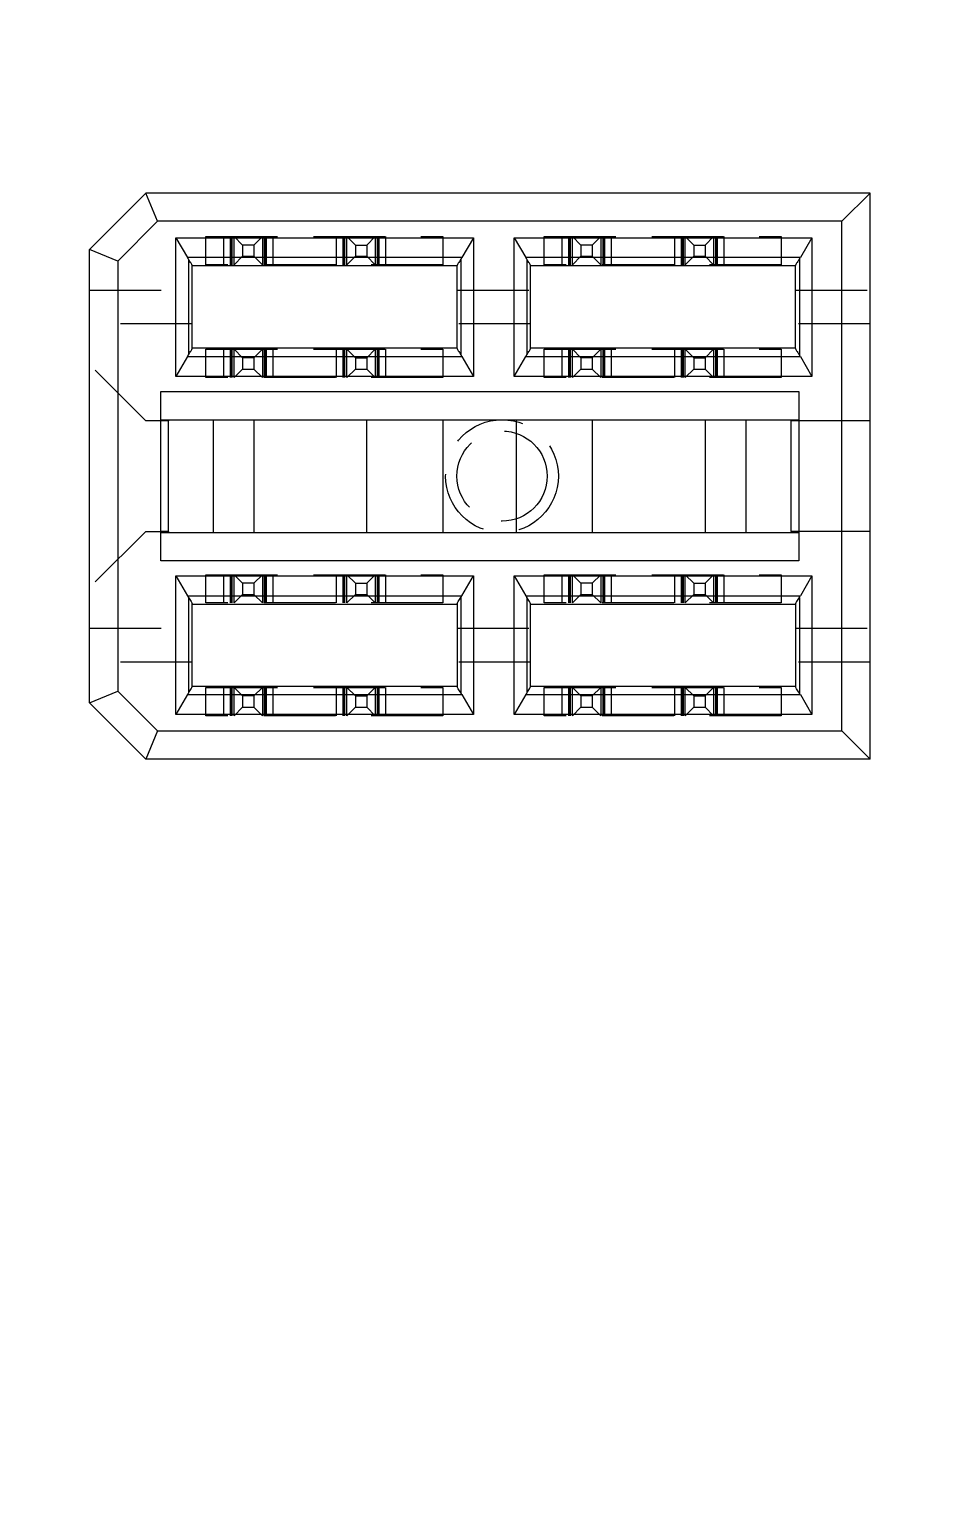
# Model space of a CAD drawing. Header units: millimetres. Extents: x -64 to 530, y -86 to 334.
# Drawn here: x 238.69 to 255.02, y 193.9 to 220.01 of the extents above; entities that cross this region are included whole.
import ezdxf

# ---------------------------------------------------------------- set-up
doc = ezdxf.new("R2010")
doc.units = ezdxf.units.MM
doc.header["$PDSIZE"] = -1
doc.linetypes.add('HIDDEN', pattern=[1.905, 1.27, -0.635])
doc.dimstyles.new('ISO-25', dxfattribs={"dimtxt": 2.5, "dimasz": 2.5, "dimexe": 1.25, "dimexo": 0.625, "dimtad": 1, "dimtxsty": 'Standard', "dimcen": 2.5, "dimadec": 0, "dimazin": 0, "dimtfac": 1, "dimtmove": 0, "dimatfit": 3, "dimfxl": 0, "dimarcsym": 0})

# ---------------------------------------------------------------- blocks, each defined once
blk = doc.blocks.new('*D35')
at = {"color": 0, "lineweight": -2}
for p, q in [((437.684, 297.079), (437.684, 315.579)), ((431.8, 293.079), (437.684, 297.079)), ((431.8, 279.9), (431.8, 293.079))]:
    blk.add_line(p, q, dxfattribs=at)
at = {"layer": 'Defpoints', "color": 0}
for p in [(437.684, 301.079), (431.8, 279.4), (0, 0)]:
    blk.add_point(p, dxfattribs=at)
at = {"color": 0, "insert": (435.434, 308.579), "char_height": 3, "attachment_point": 5, "rotation": 90}
blk.add_mtext('431,80', dxfattribs=at)
blk = doc.blocks.new('*D43')
at = {"color": 0, "lineweight": -2}
for p, q in [((280.31, 293.54), (280.31, 313.54)), ((285.75, 289.54), (280.31, 293.54)), ((285.75, 274.9), (285.75, 289.54))]:
    blk.add_line(p, q, dxfattribs=at)
at = {"layer": 'Defpoints', "color": 0}
for p in [(280.31, 297.54), (285.75, 274.4), (0, 0)]:
    blk.add_point(p, dxfattribs=at)
at = {"color": 0, "insert": (278.06, 305.79), "char_height": 3, "attachment_point": 5, "rotation": 90}
blk.add_mtext('285,75', dxfattribs=at)
blk = doc.blocks.new('*D44')
at = {"color": 0, "lineweight": -2}
for p, q in [((298.633, 293.447), (298.633, 312.947)), ((293.9, 289.447), (298.633, 293.447)), ((293.9, 279.9), (293.9, 289.447))]:
    blk.add_line(p, q, dxfattribs=at)
at = {"layer": 'Defpoints', "color": 0}
for p in [(298.633, 297.447), (293.9, 279.4), (0, 0)]:
    blk.add_point(p, dxfattribs=at)
at = {"color": 0, "insert": (296.383, 305.447), "char_height": 3, "attachment_point": 5, "rotation": 90}
blk.add_mtext('293,90', dxfattribs=at)
blk = doc.blocks.new('*D45')
at = {"color": 0, "lineweight": -2}
blk.add_line((285.25, 274.4), (252.388, 274.4), dxfattribs=at)
at = {"layer": 'Defpoints', "color": 0}
for p in [(267.888, 274.4), (285.75, 274.4), (0, 0)]:
    blk.add_point(p, dxfattribs=at)
at = {"color": 0, "insert": (259.888, 276.65), "char_height": 3, "attachment_point": 5}
blk.add_mtext('274,40', dxfattribs=at)
blk = doc.blocks.new('*D46')
at = {"color": 0, "lineweight": -2}
for p, q in [((273.06, 264.82), (273.06, 254.53)), ((273.06, 254.53), (277.95, 250.53)), ((277.95, 250.53), (277.95, 231.03))]:
    blk.add_line(p, q, dxfattribs=at)
at = {"layer": 'Defpoints', "color": 0}
for p in [(273.06, 265.32), (277.95, 246.53), (0, 0)]:
    blk.add_point(p, dxfattribs=at)
at = {"color": 0, "insert": (275.7, 238.53), "char_height": 3, "attachment_point": 5, "rotation": 90}
blk.add_mtext('273,06', dxfattribs=at)
blk = doc.blocks.new('*D47')
at = {"color": 0, "lineweight": -2}
for p, q in [((260.93, 266.76), (240.93, 266.76)), ((264.93, 265.32), (260.93, 266.76)), ((272.56, 265.32), (264.93, 265.32))]:
    blk.add_line(p, q, dxfattribs=at)
at = {"layer": 'Defpoints', "color": 0}
for p in [(256.93, 266.76), (273.06, 265.32), (0, 0)]:
    blk.add_point(p, dxfattribs=at)
at = {"color": 0, "insert": (248.68, 269.01), "char_height": 3, "attachment_point": 5}
blk.add_mtext('265,32', dxfattribs=at)
blk = doc.blocks.new('*D48')
at = {"color": 0, "lineweight": -2}
for p, q in [((355.301, 295.339), (355.301, 315.339)), ((359.73, 291.339), (355.301, 295.339)), ((359.73, 265.82), (359.73, 291.339))]:
    blk.add_line(p, q, dxfattribs=at)
at = {"layer": 'Defpoints', "color": 0}
for p in [(355.301, 299.339), (359.73, 265.32), (0, 0)]:
    blk.add_point(p, dxfattribs=at)
at = {"color": 0, "insert": (353.051, 307.589), "char_height": 3, "attachment_point": 5, "rotation": 90}
blk.add_mtext('359,73', dxfattribs=at)
blk = doc.blocks.new('*D49')
at = {"color": 0, "lineweight": -2}
for p, q in [((349.375, 265.32), (345.375, 260.541)), ((359.23, 265.32), (349.375, 265.32)), ((345.375, 260.541), (325.375, 260.541))]:
    blk.add_line(p, q, dxfattribs=at)
at = {"layer": 'Defpoints', "color": 0}
for p in [(359.73, 265.32), (341.375, 260.541), (0, 0)]:
    blk.add_point(p, dxfattribs=at)
at = {"color": 0, "insert": (333.125, 262.791), "char_height": 3, "attachment_point": 5}
blk.add_mtext('265,32', dxfattribs=at)
blk = doc.blocks.new('*D50')
at = {"color": 0, "lineweight": -2}
for p, q in [((411.281, 297.743), (411.281, 316.243)), ((415.9, 293.743), (411.281, 297.743)), ((415.9, 279.97), (415.9, 293.743))]:
    blk.add_line(p, q, dxfattribs=at)
at = {"layer": 'Defpoints', "color": 0}
for p in [(411.281, 301.743), (415.9, 279.47), (0, 0)]:
    blk.add_point(p, dxfattribs=at)
at = {"color": 0, "insert": (409.031, 309.243), "char_height": 3, "attachment_point": 5, "rotation": 90}
blk.add_mtext('415,90', dxfattribs=at)
blk = doc.blocks.new('*D51')
at = {"color": 0, "lineweight": -2}
for p, q in [((441.42, 274.4), (445.42, 275.871)), ((445.42, 275.871), (464.92, 275.871)), ((425.95, 274.4), (441.42, 274.4))]:
    blk.add_line(p, q, dxfattribs=at)
at = {"layer": 'Defpoints', "color": 0}
for p in [(449.42, 275.871), (425.45, 274.4), (0, 0)]:
    blk.add_point(p, dxfattribs=at)
at = {"color": 0, "insert": (457.42, 278.121), "char_height": 3, "attachment_point": 5}
blk.add_mtext('274,40', dxfattribs=at)
blk = doc.blocks.new('*D52')
at = {"color": 0, "lineweight": -2}
for p, q in [((423.283, 294.998), (423.283, 314.998)), ((425.45, 290.998), (423.283, 294.998)), ((425.45, 274.9), (425.45, 290.998))]:
    blk.add_line(p, q, dxfattribs=at)
at = {"layer": 'Defpoints', "color": 0}
for p in [(423.283, 298.998), (425.45, 274.4), (0, 0)]:
    blk.add_point(p, dxfattribs=at)
at = {"color": 0, "insert": (421.033, 307.248), "char_height": 3, "attachment_point": 5, "rotation": 90}
blk.add_mtext('425,45', dxfattribs=at)
blk = doc.blocks.new('*D53')
at = {"color": 0, "lineweight": -2}
for p, q in [((425.93, 198.05), (448.265, 198.05)), ((448.265, 198.05), (452.265, 194.721)), ((452.265, 194.721), (470.765, 194.721))]:
    blk.add_line(p, q, dxfattribs=at)
at = {"layer": 'Defpoints', "color": 0}
for p in [(425.43, 198.05), (456.265, 194.721), (0, 0)]:
    blk.add_point(p, dxfattribs=at)
at = {"color": 0, "insert": (463.765, 196.971), "char_height": 3, "attachment_point": 5}
blk.add_mtext('198,05', dxfattribs=at)
blk = doc.blocks.new('*D56')
at = {"color": 0, "lineweight": -2}
for p, q in [((437.803, 215.414), (437.803, 235.414)), ((425.43, 211.414), (437.803, 215.414)), ((425.43, 198.55), (425.43, 211.414))]:
    blk.add_line(p, q, dxfattribs=at)
at = {"layer": 'Defpoints', "color": 0}
for p in [(437.803, 219.414), (425.43, 198.05), (0, 0)]:
    blk.add_point(p, dxfattribs=at)
at = {"color": 0, "insert": (435.553, 227.664), "char_height": 3, "attachment_point": 5, "rotation": 90}
blk.add_mtext('425,43', dxfattribs=at)
blk = doc.blocks.new('*D75')
at = {"color": 0, "lineweight": -2}
for p, q in [((288.794, 294.16), (288.794, 313.16)), ((290.401, 290.16), (288.794, 294.16)), ((290.401, 279.9), (290.401, 290.16))]:
    blk.add_line(p, q, dxfattribs=at)
at = {"layer": 'Defpoints', "color": 0}
for p in [(288.794, 298.16), (290.401, 279.4), (0, 0)]:
    blk.add_point(p, dxfattribs=at)
at = {"color": 0, "insert": (286.544, 305.91), "char_height": 3, "attachment_point": 5, "rotation": 90}
blk.add_mtext('290,40', dxfattribs=at)
blk = doc.blocks.new('*D76')
at = {"color": 0, "lineweight": -2}
for p, q in [((306.252, 292.611), (306.252, 312.111)), ((297.399, 288.611), (306.252, 292.611)), ((297.399, 279.9), (297.399, 288.611))]:
    blk.add_line(p, q, dxfattribs=at)
at = {"layer": 'Defpoints', "color": 0}
for p in [(306.252, 296.611), (297.399, 279.4), (0, 0)]:
    blk.add_point(p, dxfattribs=at)
at = {"color": 0, "insert": (304.002, 304.611), "char_height": 3, "attachment_point": 5, "rotation": 90}
blk.add_mtext('297,40', dxfattribs=at)
blk = doc.blocks.new('*D77')
at = {"color": 0, "lineweight": -2}
for p, q in [((404.526, 297.682), (404.526, 316.182)), ((412.401, 293.682), (404.526, 297.682)), ((412.401, 279.9), (412.401, 293.682))]:
    blk.add_line(p, q, dxfattribs=at)
at = {"layer": 'Defpoints', "color": 0}
for p in [(404.526, 301.682), (412.401, 279.4), (0, 0)]:
    blk.add_point(p, dxfattribs=at)
at = {"color": 0, "insert": (402.276, 309.182), "char_height": 3, "attachment_point": 5, "rotation": 90}
blk.add_mtext('412,40', dxfattribs=at)
blk = doc.blocks.new('*D78')
at = {"color": 0, "lineweight": -2}
for p, q in [((417.265, 297.291), (417.265, 315.791)), ((419.399, 293.291), (417.265, 297.291)), ((419.399, 279.9), (419.399, 293.291))]:
    blk.add_line(p, q, dxfattribs=at)
at = {"layer": 'Defpoints', "color": 0}
for p in [(417.265, 301.291), (419.399, 279.4), (0, 0)]:
    blk.add_point(p, dxfattribs=at)
at = {"color": 0, "insert": (415.015, 308.791), "char_height": 3, "attachment_point": 5, "rotation": 90}
blk.add_mtext('419,40', dxfattribs=at)
blk = doc.blocks.new('*D79')
at = {"color": 0, "lineweight": -2}
for p, q in [((327.667, 198.05), (331.667, 199.196)), ((331.667, 199.196), (350.167, 199.196)), ((321.16, 198.05), (327.667, 198.05))]:
    blk.add_line(p, q, dxfattribs=at)
at = {"layer": 'Defpoints', "color": 0}
for p in [(335.667, 199.196), (320.66, 198.05), (0, 0)]:
    blk.add_point(p, dxfattribs=at)
at = {"color": 0, "insert": (343.167, 201.446), "char_height": 3, "attachment_point": 5}
blk.add_mtext('198,05', dxfattribs=at)
blk = doc.blocks.new('*D80')
at = {"color": 0, "lineweight": -2}
for p, q in [((320.66, 197.55), (320.66, 191.803)), ((320.66, 191.803), (322.808, 187.803)), ((322.808, 187.803), (322.808, 168.303))]:
    blk.add_line(p, q, dxfattribs=at)
at = {"layer": 'Defpoints', "color": 0}
for p in [(320.66, 198.05), (322.808, 183.803), (0, 0)]:
    blk.add_point(p, dxfattribs=at)
at = {"color": 0, "insert": (320.558, 175.803), "char_height": 3, "attachment_point": 5, "rotation": 90}
blk.add_mtext('320,66', dxfattribs=at)
blk = doc.blocks.new('*D82')
at = {"color": 0, "lineweight": -2}
for p, q in [((291.362, 177.259), (291.362, 196.759)), ((293.9, 173.47), (291.362, 177.259)), ((293.9, 169.97), (293.9, 173.47))]:
    blk.add_line(p, q, dxfattribs=at)
at = {"layer": 'Defpoints', "color": 0}
for p in [(291.362, 181.259), (293.9, 169.47), (0, 0)]:
    blk.add_point(p, dxfattribs=at)
at = {"color": 0, "insert": (289.112, 189.259), "char_height": 3, "attachment_point": 5, "rotation": 90}
blk.add_mtext('293,90', dxfattribs=at)
blk = doc.blocks.new('*D118')
at = {"color": 0, "lineweight": -2}
for p, q in [((389.587, 199.576), (389.587, 219.576)), ((394.242, 195.576), (389.587, 199.576)), ((394.242, 191.725), (394.242, 195.576))]:
    blk.add_line(p, q, dxfattribs=at)
at = {"layer": 'Defpoints', "color": 0}
for p in [(389.587, 203.576), (394.242, 191.225), (0, 0)]:
    blk.add_point(p, dxfattribs=at)
at = {"color": 0, "insert": (387.337, 211.826), "char_height": 3, "attachment_point": 5, "rotation": 90}
blk.add_mtext('394,24', dxfattribs=at)
blk = doc.blocks.new('*D119')
at = {"color": 0, "lineweight": -2}
for p, q in [((393.843, 235.159), (393.843, 254.159)), ((396, 231.159), (393.843, 235.159)), ((396, 225.095), (396, 231.159))]:
    blk.add_line(p, q, dxfattribs=at)
at = {"layer": 'Defpoints', "color": 0}
for p in [(393.843, 239.159), (396, 224.595), (0, 0)]:
    blk.add_point(p, dxfattribs=at)
at = {"color": 0, "insert": (391.593, 246.909), "char_height": 3, "attachment_point": 5, "rotation": 90}
blk.add_mtext('396,00', dxfattribs=at)
blk = doc.blocks.new('*D120')
at = {"color": 0, "lineweight": -2}
for p, q in [((372.602, 236.309), (372.602, 255.809)), ((373.5, 232.309), (372.602, 236.309)), ((373.5, 225.095), (373.5, 232.309))]:
    blk.add_line(p, q, dxfattribs=at)
at = {"layer": 'Defpoints', "color": 0}
for p in [(372.602, 240.309), (373.5, 224.595), (0, 0)]:
    blk.add_point(p, dxfattribs=at)
at = {"color": 0, "insert": (370.352, 248.309), "char_height": 3, "attachment_point": 5, "rotation": 90}
blk.add_mtext('373,50', dxfattribs=at)
blk = doc.blocks.new('*D121')
at = {"color": 0, "lineweight": -2}
for p, q in [((345.579, 237.414), (345.579, 256.414)), ((349.175, 233.414), (345.579, 237.414)), ((349.175, 225.095), (349.175, 233.414))]:
    blk.add_line(p, q, dxfattribs=at)
at = {"layer": 'Defpoints', "color": 0}
for p in [(345.579, 241.414), (349.175, 224.595), (0, 0)]:
    blk.add_point(p, dxfattribs=at)
at = {"color": 0, "insert": (343.329, 249.164), "char_height": 3, "attachment_point": 5, "rotation": 90}
blk.add_mtext('349,18', dxfattribs=at)
blk = doc.blocks.new('*D122')
at = {"color": 0, "lineweight": -2}
for p, q in [((325.674, 236.995), (325.674, 256.995)), ((328.855, 232.995), (325.674, 236.995)), ((328.855, 225.095), (328.855, 232.995))]:
    blk.add_line(p, q, dxfattribs=at)
at = {"layer": 'Defpoints', "color": 0}
for p in [(325.674, 240.995), (328.855, 224.595), (0, 0)]:
    blk.add_point(p, dxfattribs=at)
at = {"color": 0, "insert": (323.424, 249.245), "char_height": 3, "attachment_point": 5, "rotation": 90}
blk.add_mtext('328,86', dxfattribs=at)
blk = doc.blocks.new('*D123')
at = {"color": 0, "lineweight": -2}
for p, q in [((304.85, 235.076), (304.85, 254.576)), ((308.535, 231.076), (304.85, 235.076)), ((308.535, 225.095), (308.535, 231.076))]:
    blk.add_line(p, q, dxfattribs=at)
at = {"layer": 'Defpoints', "color": 0}
for p in [(304.85, 239.076), (308.535, 224.595), (0, 0)]:
    blk.add_point(p, dxfattribs=at)
at = {"color": 0, "insert": (302.6, 247.076), "char_height": 3, "attachment_point": 5, "rotation": 90}
blk.add_mtext('308,54', dxfattribs=at)
blk = doc.blocks.new('*D124')
at = {"color": 0, "lineweight": -2}
for p, q in [((286.103, 233.369), (286.103, 253.369)), ((288.215, 229.369), (286.103, 233.369)), ((288.215, 225.095), (288.215, 229.369))]:
    blk.add_line(p, q, dxfattribs=at)
at = {"layer": 'Defpoints', "color": 0}
for p in [(286.103, 237.369), (288.215, 224.595), (0, 0)]:
    blk.add_point(p, dxfattribs=at)
at = {"color": 0, "insert": (283.853, 245.619), "char_height": 3, "attachment_point": 5, "rotation": 90}
blk.add_mtext('288,22', dxfattribs=at)
blk = doc.blocks.new('*D125')
at = {"color": 0, "lineweight": -2}
for p, q in [((263.907, 234.454), (263.907, 253.954)), ((267.895, 230.454), (263.907, 234.454)), ((267.895, 225.095), (267.895, 230.454))]:
    blk.add_line(p, q, dxfattribs=at)
at = {"layer": 'Defpoints', "color": 0}
for p in [(263.907, 238.454), (267.895, 224.595), (0, 0)]:
    blk.add_point(p, dxfattribs=at)
at = {"color": 0, "insert": (261.657, 246.454), "char_height": 3, "attachment_point": 5, "rotation": 90}
blk.add_mtext('267,90', dxfattribs=at)
blk = doc.blocks.new('*D126')
at = {"color": 0, "lineweight": -2}
for p, q in [((243.782, 232.451), (243.782, 252.451)), ((247.575, 228.595), (243.782, 232.451)), ((247.575, 225.095), (247.575, 228.595))]:
    blk.add_line(p, q, dxfattribs=at)
at = {"layer": 'Defpoints', "color": 0}
for p in [(243.782, 236.451), (247.575, 224.595), (0, 0)]:
    blk.add_point(p, dxfattribs=at)
at = {"color": 0, "insert": (241.532, 244.701), "char_height": 3, "attachment_point": 5, "rotation": 90}
blk.add_mtext('247,58', dxfattribs=at)
blk = doc.blocks.new('*D142')
at = {"color": 0, "lineweight": -2}
for p, q in [((401.115, 224.595), (405.115, 228.426)), ((405.115, 228.426), (425.115, 228.426)), ((396.5, 224.595), (401.115, 224.595))]:
    blk.add_line(p, q, dxfattribs=at)
at = {"layer": 'Defpoints', "color": 0}
for p in [(409.115, 228.426), (396, 224.595), (0, 0)]:
    blk.add_point(p, dxfattribs=at)
at = {"color": 0, "insert": (417.365, 230.676), "char_height": 3, "attachment_point": 5}
blk.add_mtext('224,59', dxfattribs=at)

msp = doc.modelspace()

# ---------------------------------------------------------------- linework, layer by layer
at = {"color": 7, "linetype": 'Continuous', "lineweight": 15}
for p, q in [((240.755, 217.11), (239.755, 216.11)), ((240.962, 216.61), (240.755, 217.11)), ((253.595, 217.11), (240.755, 217.11)), ((253.595, 217.11), (253.095, 216.61)), ((253.595, 207.07), (253.595, 217.11)), ((240.255, 215.903), (240.962, 216.61)), ((253.095, 216.61), (240.962, 216.61)), ((253.095, 207.57), (253.095, 216.61)), ((241.286, 216.32), (246.564, 216.32)), ((241.286, 216.32), (241.49, 215.966)), ((241.286, 213.86), (241.286, 216.32)), ((246.564, 216.32), (246.36, 215.966)), ((246.564, 216.32), (246.564, 213.86)), ((247.286, 216.32), (252.564, 216.32)), ((247.286, 213.86), (247.286, 216.32)), ((247.286, 216.32), (247.49, 215.966)), ((252.564, 216.32), (252.36, 215.966)), ((252.564, 216.32), (252.564, 213.86)), ((239.755, 208.07), (239.755, 216.11)), ((240.255, 215.903), (239.755, 216.11)), ((240.255, 215.903), (240.255, 208.277)), ((246.36, 215.966), (241.49, 215.966)), ((241.508, 215.938), (241.508, 214.242)), ((241.575, 214.355), (241.575, 215.825)), ((246.275, 215.82), (241.575, 215.82)), ((246.275, 214.355), (246.275, 215.825)), ((246.342, 215.938), (246.342, 214.242)), ((252.36, 215.966), (247.49, 215.966)), ((247.508, 215.938), (247.508, 214.242)), ((247.575, 214.355), (247.575, 215.825)), ((252.275, 215.82), (247.575, 215.82)), ((252.275, 214.355), (252.275, 215.825)), ((252.342, 215.938), (252.342, 214.242)), ((241.49, 214.214), (241.286, 213.86)), ((241.49, 214.214), (246.36, 214.214)), ((246.275, 214.36), (241.575, 214.36)), ((246.36, 214.214), (246.564, 213.86)), ((247.286, 213.86), (247.49, 214.214)), ((247.49, 214.214), (252.36, 214.214)), ((252.275, 214.36), (247.575, 214.36)), ((252.36, 214.214), (252.564, 213.86)), ((246.564, 213.86), (241.286, 213.86)), ((252.564, 213.86), (247.286, 213.86)), ((241.019, 213.59), (252.331, 213.59)), ((241.019, 210.59), (241.019, 213.59)), ((252.331, 213.59), (252.331, 210.59)), ((241.019, 213.09), (252.331, 213.09)), ((241.155, 213.07), (241.019, 213.07)), ((241.155, 213.09), (241.155, 213.07)), ((241.155, 211.11), (241.155, 213.07)), ((241.955, 211.09), (241.955, 213.09)), ((242.675, 211.09), (242.675, 213.09)), ((244.675, 211.09), (244.675, 213.09)), ((246.025, 211.09), (246.025, 213.09)), ((247.325, 211.09), (247.325, 213.09)), ((248.675, 211.09), (248.675, 213.09)), ((250.675, 213.09), (250.675, 211.09)), ((251.395, 213.09), (251.395, 211.09)), ((252.195, 213.09), (252.195, 213.07)), ((252.331, 213.07), (252.195, 213.07)), ((252.195, 211.11), (252.195, 213.07)), ((241.155, 211.11), (241.019, 211.11)), ((241.019, 211.09), (252.331, 211.09)), ((241.155, 211.11), (241.155, 211.09)), ((252.195, 211.11), (252.195, 211.09)), ((252.331, 211.11), (252.195, 211.11)), ((252.331, 210.59), (241.019, 210.59)), ((241.286, 210.32), (246.564, 210.32)), ((241.286, 207.86), (241.286, 210.32)), ((241.286, 210.32), (241.49, 209.966)), ((246.36, 209.966), (246.564, 210.32)), ((246.564, 210.32), (246.564, 207.86)), ((247.286, 210.32), (252.564, 210.32)), ((247.286, 207.86), (247.286, 210.32)), ((247.286, 210.32), (247.49, 209.966)), ((252.564, 210.32), (252.36, 209.966)), ((252.564, 210.32), (252.564, 207.86)), ((241.49, 209.966), (246.36, 209.966)), ((247.49, 209.966), (252.36, 209.966)), ((241.508, 209.938), (241.508, 208.242)), ((241.575, 208.355), (241.575, 209.825)), ((241.575, 209.82), (246.275, 209.82)), ((246.275, 209.825), (246.275, 208.355)), ((246.342, 209.938), (246.342, 208.242)), ((247.508, 209.938), (247.508, 208.242)), ((247.575, 208.355), (247.575, 209.825)), ((247.575, 209.82), (252.275, 209.82)), ((252.275, 209.825), (252.275, 208.355)), ((252.342, 209.938), (252.342, 208.242)), ((239.755, 208.07), (240.255, 208.277)), ((240.255, 208.277), (240.962, 207.57)), ((241.49, 208.214), (241.286, 207.86)), ((241.49, 208.214), (246.36, 208.214)), ((246.275, 208.36), (241.575, 208.36)), ((246.36, 208.214), (246.564, 207.86)), ((247.49, 208.214), (247.286, 207.86)), ((247.49, 208.214), (252.36, 208.214)), ((252.275, 208.36), (247.575, 208.36)), ((252.36, 208.214), (252.564, 207.86)), ((240.755, 207.07), (239.755, 208.07)), ((246.564, 207.86), (241.286, 207.86)), ((252.564, 207.86), (247.286, 207.86)), ((240.962, 207.57), (240.755, 207.07)), ((240.962, 207.57), (253.095, 207.57)), ((253.595, 207.07), (253.095, 207.57)), ((253.595, 207.07), (240.755, 207.07))]:
    msp.add_line(p, q, dxfattribs=at)
at = {"color": 7, "linetype": 'HIDDEN', "lineweight": 0}
for p, q in [((241.82, 215.84), (241.82, 216.34)), ((241.82, 216.34), (246.02, 216.34)), ((242.13, 216.34), (242.13, 215.84)), ((242.135, 215.84), (242.135, 216.34)), ((242.255, 215.84), (242.255, 216.34)), ((242.256, 216.34), (242.256, 215.84)), ((242.275, 216.34), (242.275, 215.84)), ((242.285, 215.84), (242.285, 216.34)), ((242.285, 215.84), (242.285, 216.34)), ((242.32, 215.84), (242.32, 216.34)), ((242.32, 216.34), (242.47, 216.19)), ((242.82, 216.34), (242.67, 216.19)), ((242.82, 216.34), (242.82, 215.84)), ((242.855, 216.34), (242.855, 215.84)), ((242.855, 216.34), (242.855, 215.84)), ((242.865, 216.34), (242.865, 215.84)), ((242.884, 215.84), (242.884, 216.34)), ((242.885, 216.34), (242.885, 215.84)), ((243.005, 216.34), (243.005, 215.84)), ((243.01, 215.84), (243.01, 216.34)), ((244.13, 216.34), (244.13, 215.84)), ((244.135, 215.84), (244.135, 216.34)), ((244.255, 215.84), (244.255, 216.34)), ((244.256, 216.34), (244.256, 215.84)), ((244.275, 216.34), (244.275, 215.84)), ((244.285, 215.84), (244.285, 216.34)), ((244.285, 215.84), (244.285, 216.34)), ((244.32, 215.84), (244.32, 216.34)), ((244.32, 216.34), (244.47, 216.19)), ((244.67, 216.19), (244.82, 216.34)), ((244.82, 216.34), (244.82, 215.84)), ((244.855, 216.34), (244.855, 215.84)), ((244.855, 216.34), (244.855, 215.84)), ((244.865, 216.34), (244.865, 215.84)), ((244.884, 215.84), (244.884, 216.34)), ((244.885, 216.34), (244.885, 215.84)), ((245.005, 216.34), (245.005, 215.84)), ((245.01, 215.84), (245.01, 216.34)), ((246.02, 216.34), (246.02, 215.84)), ((247.82, 215.84), (247.82, 216.34)), ((247.82, 216.34), (252.02, 216.34)), ((248.13, 216.34), (248.13, 215.84)), ((248.135, 215.84), (248.135, 216.34)), ((248.255, 215.84), (248.255, 216.34)), ((248.256, 216.34), (248.256, 215.84)), ((248.275, 216.34), (248.275, 215.84)), ((248.285, 215.84), (248.285, 216.34)), ((248.285, 215.84), (248.285, 216.34)), ((248.32, 215.84), (248.32, 216.34)), ((248.32, 216.34), (248.47, 216.19)), ((248.82, 216.34), (248.67, 216.19)), ((248.82, 216.34), (248.82, 215.84)), ((248.855, 216.34), (248.855, 215.84)), ((248.855, 216.34), (248.855, 215.84)), ((248.865, 216.34), (248.865, 215.84)), ((248.884, 215.84), (248.884, 216.34)), ((248.885, 216.34), (248.885, 215.84)), ((249.005, 216.34), (249.005, 215.84)), ((249.01, 215.84), (249.01, 216.34)), ((250.13, 216.34), (250.13, 215.84)), ((250.135, 215.84), (250.135, 216.34)), ((250.255, 215.84), (250.255, 216.34)), ((250.256, 216.34), (250.256, 215.84)), ((250.275, 216.34), (250.275, 215.84)), ((250.285, 215.84), (250.285, 216.34)), ((250.285, 215.84), (250.285, 216.34)), ((250.32, 215.84), (250.32, 216.34)), ((250.32, 216.34), (250.47, 216.19)), ((250.67, 216.19), (250.82, 216.34)), ((250.82, 216.34), (250.82, 215.84)), ((250.855, 216.34), (250.855, 215.84)), ((250.855, 216.34), (250.855, 215.84)), ((250.865, 216.34), (250.865, 215.84)), ((250.884, 215.84), (250.884, 216.34)), ((250.885, 216.34), (250.885, 215.84)), ((251.005, 216.34), (251.005, 215.84)), ((251.01, 215.84), (251.01, 216.34)), ((252.02, 216.34), (252.02, 215.84)), ((242.32, 215.84), (242.47, 215.99)), ((242.47, 216.19), (242.47, 215.99)), ((242.67, 216.19), (242.47, 216.19)), ((242.47, 215.99), (242.67, 215.99)), ((242.67, 216.19), (242.67, 215.99)), ((242.67, 215.99), (242.82, 215.84)), ((244.47, 215.99), (244.32, 215.84)), ((244.47, 216.19), (244.67, 216.19)), ((244.47, 216.19), (244.47, 215.99)), ((244.47, 215.99), (244.67, 215.99)), ((244.67, 216.19), (244.67, 215.99)), ((244.67, 215.99), (244.82, 215.84)), ((248.32, 215.84), (248.47, 215.99)), ((248.47, 216.19), (248.47, 215.99)), ((248.67, 216.19), (248.47, 216.19)), ((248.47, 215.99), (248.67, 215.99)), ((248.67, 216.19), (248.67, 215.99)), ((248.67, 215.99), (248.82, 215.84)), ((250.47, 215.99), (250.32, 215.84)), ((250.47, 216.19), (250.67, 216.19)), ((250.47, 216.19), (250.47, 215.99)), ((250.47, 215.99), (250.67, 215.99)), ((250.67, 216.19), (250.67, 215.99)), ((250.67, 215.99), (250.82, 215.84)), ((246.02, 215.84), (241.82, 215.84)), ((252.02, 215.84), (247.82, 215.84)), ((239.755, 215.39), (241.575, 215.39)), ((246.275, 215.39), (247.575, 215.39)), ((252.275, 215.39), (253.595, 215.39)), ((241.575, 214.79), (239.755, 214.79)), ((247.575, 214.79), (246.275, 214.79)), ((253.595, 214.79), (252.275, 214.79)), ((241.82, 213.84), (241.82, 214.34)), ((241.82, 214.34), (246.02, 214.34)), ((242.13, 214.34), (242.13, 213.84)), ((242.135, 213.84), (242.135, 214.34)), ((242.255, 213.84), (242.255, 214.34)), ((242.256, 214.34), (242.256, 213.84)), ((242.275, 214.34), (242.275, 213.84)), ((242.285, 213.84), (242.285, 214.34)), ((242.285, 213.84), (242.285, 214.34)), ((242.32, 213.84), (242.32, 214.34)), ((242.32, 214.34), (242.47, 214.19)), ((242.67, 214.19), (242.47, 214.19)), ((242.47, 214.19), (242.47, 213.99)), ((242.82, 214.34), (242.67, 214.19)), ((242.67, 214.19), (242.67, 213.99)), ((242.82, 214.34), (242.82, 213.84)), ((242.855, 214.34), (242.855, 213.84)), ((242.855, 214.34), (242.855, 213.84)), ((242.865, 214.34), (242.865, 213.84)), ((242.884, 213.84), (242.884, 214.34)), ((242.885, 214.34), (242.885, 213.84)), ((243.005, 214.34), (243.005, 213.84)), ((243.01, 213.84), (243.01, 214.34)), ((244.13, 214.34), (244.13, 213.84)), ((244.135, 213.84), (244.135, 214.34)), ((244.255, 213.84), (244.255, 214.34)), ((244.256, 214.34), (244.256, 213.84)), ((244.275, 214.34), (244.275, 213.84)), ((244.285, 213.84), (244.285, 214.34)), ((244.285, 213.84), (244.285, 214.34)), ((244.32, 213.84), (244.32, 214.34)), ((244.32, 214.34), (244.47, 214.19)), ((244.47, 214.19), (244.67, 214.19)), ((244.47, 214.19), (244.47, 213.99)), ((244.67, 214.19), (244.82, 214.34)), ((244.67, 214.19), (244.67, 213.99)), ((244.82, 214.34), (244.82, 213.84)), ((244.855, 214.34), (244.855, 213.84)), ((244.855, 214.34), (244.855, 213.84)), ((244.865, 214.34), (244.865, 213.84)), ((244.884, 213.84), (244.884, 214.34)), ((244.885, 214.34), (244.885, 213.84)), ((245.005, 214.34), (245.005, 213.84)), ((245.01, 213.84), (245.01, 214.34)), ((246.02, 214.34), (246.02, 213.84)), ((247.82, 213.84), (247.82, 214.34)), ((247.82, 214.34), (252.02, 214.34)), ((248.13, 214.34), (248.13, 213.84)), ((248.135, 213.84), (248.135, 214.34)), ((248.255, 213.84), (248.255, 214.34)), ((248.256, 214.34), (248.256, 213.84)), ((248.275, 214.34), (248.275, 213.84)), ((248.285, 213.84), (248.285, 214.34)), ((248.285, 213.84), (248.285, 214.34)), ((248.32, 213.84), (248.32, 214.34)), ((248.32, 214.34), (248.47, 214.19)), ((248.47, 214.19), (248.47, 213.99)), ((248.67, 214.19), (248.47, 214.19)), ((248.82, 214.34), (248.67, 214.19)), ((248.67, 214.19), (248.67, 213.99)), ((248.82, 214.34), (248.82, 213.84)), ((248.855, 214.34), (248.855, 213.84)), ((248.855, 214.34), (248.855, 213.84)), ((248.865, 214.34), (248.865, 213.84)), ((248.884, 213.84), (248.884, 214.34)), ((248.885, 214.34), (248.885, 213.84)), ((249.005, 214.34), (249.005, 213.84)), ((249.01, 213.84), (249.01, 214.34)), ((250.13, 214.34), (250.13, 213.84)), ((250.135, 213.84), (250.135, 214.34)), ((250.255, 213.84), (250.255, 214.34)), ((250.256, 214.34), (250.256, 213.84)), ((250.275, 214.34), (250.275, 213.84)), ((250.285, 213.84), (250.285, 214.34)), ((250.285, 213.84), (250.285, 214.34)), ((250.32, 213.84), (250.32, 214.34)), ((250.32, 214.34), (250.47, 214.19)), ((250.47, 214.19), (250.67, 214.19)), ((250.47, 214.19), (250.47, 213.99)), ((250.67, 214.19), (250.82, 214.34)), ((250.67, 214.19), (250.67, 213.99)), ((250.82, 214.34), (250.82, 213.84)), ((250.855, 214.34), (250.855, 213.84)), ((250.855, 214.34), (250.855, 213.84)), ((250.865, 214.34), (250.865, 213.84)), ((250.884, 213.84), (250.884, 214.34)), ((250.885, 214.34), (250.885, 213.84)), ((251.005, 214.34), (251.005, 213.84)), ((251.01, 213.84), (251.01, 214.34)), ((252.02, 214.34), (252.02, 213.84)), ((240.755, 213.07), (239.755, 214.07)), ((242.32, 213.84), (242.47, 213.99)), ((242.47, 213.99), (242.67, 213.99)), ((242.67, 213.99), (242.82, 213.84)), ((244.47, 213.99), (244.32, 213.84)), ((244.47, 213.99), (244.67, 213.99)), ((244.67, 213.99), (244.82, 213.84)), ((248.32, 213.84), (248.47, 213.99)), ((248.47, 213.99), (248.67, 213.99)), ((248.67, 213.99), (248.82, 213.84)), ((250.47, 213.99), (250.32, 213.84)), ((250.47, 213.99), (250.67, 213.99)), ((250.67, 213.99), (250.82, 213.84)), ((246.02, 213.84), (241.82, 213.84)), ((252.02, 213.84), (247.82, 213.84)), ((241.019, 213.07), (240.755, 213.07)), ((253.595, 213.07), (252.331, 213.07)), ((240.755, 211.11), (239.755, 210.11)), ((240.755, 211.11), (241.019, 211.11)), ((253.595, 211.11), (252.331, 211.11)), ((241.82, 209.84), (241.82, 210.34)), ((241.82, 210.34), (246.02, 210.34)), ((242.13, 210.34), (242.13, 209.84)), ((242.135, 209.84), (242.135, 210.34)), ((242.255, 209.84), (242.255, 210.34)), ((242.256, 210.34), (242.256, 209.84)), ((242.275, 210.34), (242.275, 209.84)), ((242.285, 209.84), (242.285, 210.34)), ((242.285, 209.84), (242.285, 210.34)), ((242.32, 209.84), (242.32, 210.34)), ((242.32, 210.34), (242.47, 210.19)), ((242.82, 210.34), (242.67, 210.19)), ((242.82, 210.34), (242.82, 209.84)), ((242.855, 210.34), (242.855, 209.84)), ((242.855, 210.34), (242.855, 209.84)), ((242.865, 210.34), (242.865, 209.84)), ((242.884, 209.84), (242.884, 210.34)), ((242.885, 210.34), (242.885, 209.84)), ((243.005, 210.34), (243.005, 209.84)), ((243.01, 209.84), (243.01, 210.34)), ((244.13, 210.34), (244.13, 209.84)), ((244.135, 209.84), (244.135, 210.34)), ((244.255, 209.84), (244.255, 210.34)), ((244.256, 210.34), (244.256, 209.84)), ((244.275, 210.34), (244.275, 209.84)), ((244.285, 209.84), (244.285, 210.34)), ((244.285, 209.84), (244.285, 210.34)), ((244.32, 209.84), (244.32, 210.34)), ((244.32, 210.34), (244.47, 210.19)), ((244.67, 210.19), (244.82, 210.34)), ((244.82, 210.34), (244.82, 209.84)), ((244.855, 210.34), (244.855, 209.84)), ((244.855, 210.34), (244.855, 209.84)), ((244.865, 210.34), (244.865, 209.84)), ((244.884, 209.84), (244.884, 210.34)), ((244.885, 210.34), (244.885, 209.84)), ((245.005, 210.34), (245.005, 209.84)), ((245.01, 209.84), (245.01, 210.34)), ((246.02, 210.34), (246.02, 209.84)), ((247.82, 209.84), (247.82, 210.34)), ((247.82, 210.34), (252.02, 210.34)), ((248.13, 210.34), (248.13, 209.84)), ((248.135, 209.84), (248.135, 210.34)), ((248.255, 209.84), (248.255, 210.34)), ((248.256, 210.34), (248.256, 209.84)), ((248.275, 210.34), (248.275, 209.84)), ((248.285, 209.84), (248.285, 210.34)), ((248.285, 209.84), (248.285, 210.34)), ((248.32, 209.84), (248.32, 210.34)), ((248.32, 210.34), (248.47, 210.19)), ((248.82, 210.34), (248.67, 210.19)), ((248.82, 210.34), (248.82, 209.84)), ((248.855, 210.34), (248.855, 209.84)), ((248.855, 210.34), (248.855, 209.84)), ((248.865, 210.34), (248.865, 209.84)), ((248.884, 209.84), (248.884, 210.34)), ((248.885, 210.34), (248.885, 209.84)), ((249.005, 210.34), (249.005, 209.84)), ((249.01, 209.84), (249.01, 210.34)), ((250.13, 210.34), (250.13, 209.84)), ((250.135, 209.84), (250.135, 210.34)), ((250.255, 209.84), (250.255, 210.34)), ((250.256, 210.34), (250.256, 209.84)), ((250.275, 210.34), (250.275, 209.84)), ((250.285, 209.84), (250.285, 210.34)), ((250.285, 209.84), (250.285, 210.34)), ((250.32, 209.84), (250.32, 210.34)), ((250.32, 210.34), (250.47, 210.19)), ((250.67, 210.19), (250.82, 210.34)), ((250.82, 210.34), (250.82, 209.84)), ((250.855, 210.34), (250.855, 209.84)), ((250.855, 210.34), (250.855, 209.84)), ((250.865, 210.34), (250.865, 209.84)), ((250.884, 209.84), (250.884, 210.34)), ((250.885, 210.34), (250.885, 209.84)), ((251.005, 210.34), (251.005, 209.84)), ((251.01, 209.84), (251.01, 210.34)), ((252.02, 210.34), (252.02, 209.84)), ((242.32, 209.84), (242.47, 209.99)), ((242.67, 210.19), (242.47, 210.19)), ((242.47, 210.19), (242.47, 209.99)), ((242.47, 209.99), (242.67, 209.99)), ((242.67, 210.19), (242.67, 209.99)), ((242.67, 209.99), (242.82, 209.84)), ((244.47, 209.99), (244.32, 209.84)), ((244.47, 210.19), (244.67, 210.19)), ((244.47, 210.19), (244.47, 209.99)), ((244.47, 209.99), (244.67, 209.99)), ((244.67, 210.19), (244.67, 209.99)), ((244.67, 209.99), (244.82, 209.84)), ((248.32, 209.84), (248.47, 209.99)), ((248.67, 210.19), (248.47, 210.19)), ((248.47, 210.19), (248.47, 209.99)), ((248.47, 209.99), (248.67, 209.99)), ((248.67, 210.19), (248.67, 209.99)), ((248.67, 209.99), (248.82, 209.84)), ((250.47, 209.99), (250.32, 209.84)), ((250.47, 210.19), (250.67, 210.19)), ((250.47, 210.19), (250.47, 209.99)), ((250.47, 209.99), (250.67, 209.99)), ((250.67, 210.19), (250.67, 209.99)), ((250.67, 209.99), (250.82, 209.84)), ((246.02, 209.84), (241.82, 209.84)), ((252.02, 209.84), (247.82, 209.84)), ((239.755, 209.39), (241.575, 209.39)), ((246.275, 209.39), (247.575, 209.39)), ((252.275, 209.39), (253.595, 209.39)), ((241.575, 208.79), (239.755, 208.79)), ((247.575, 208.79), (246.275, 208.79)), ((253.595, 208.79), (252.275, 208.79)), ((241.82, 207.84), (241.82, 208.34)), ((241.82, 208.34), (246.02, 208.34)), ((242.13, 208.34), (242.13, 207.84)), ((242.135, 207.84), (242.135, 208.34)), ((242.255, 207.84), (242.255, 208.34)), ((242.256, 208.34), (242.256, 207.84)), ((242.275, 208.34), (242.275, 207.84)), ((242.285, 207.84), (242.285, 208.34)), ((242.285, 207.84), (242.285, 208.34)), ((242.32, 207.84), (242.32, 208.34)), ((242.32, 208.34), (242.47, 208.19)), ((242.67, 208.19), (242.47, 208.19)), ((242.47, 208.19), (242.47, 207.99)), ((242.82, 208.34), (242.67, 208.19)), ((242.67, 208.19), (242.67, 207.99)), ((242.82, 208.34), (242.82, 207.84)), ((242.855, 208.34), (242.855, 207.84)), ((242.855, 208.34), (242.855, 207.84)), ((242.865, 208.34), (242.865, 207.84)), ((242.884, 207.84), (242.884, 208.34)), ((242.885, 208.34), (242.885, 207.84)), ((243.005, 208.34), (243.005, 207.84)), ((243.01, 207.84), (243.01, 208.34)), ((244.13, 208.34), (244.13, 207.84)), ((244.135, 207.84), (244.135, 208.34)), ((244.255, 207.84), (244.255, 208.34)), ((244.256, 208.34), (244.256, 207.84)), ((244.275, 208.34), (244.275, 207.84)), ((244.285, 207.84), (244.285, 208.34)), ((244.285, 207.84), (244.285, 208.34)), ((244.32, 207.84), (244.32, 208.34)), ((244.32, 208.34), (244.47, 208.19)), ((244.47, 208.19), (244.67, 208.19)), ((244.47, 208.19), (244.47, 207.99)), ((244.67, 208.19), (244.82, 208.34)), ((244.67, 208.19), (244.67, 207.99)), ((244.82, 208.34), (244.82, 207.84)), ((244.855, 208.34), (244.855, 207.84)), ((244.855, 208.34), (244.855, 207.84)), ((244.865, 208.34), (244.865, 207.84)), ((244.884, 207.84), (244.884, 208.34)), ((244.885, 208.34), (244.885, 207.84)), ((245.005, 208.34), (245.005, 207.84)), ((245.01, 207.84), (245.01, 208.34)), ((246.02, 208.34), (246.02, 207.84)), ((247.82, 207.84), (247.82, 208.34)), ((247.82, 208.34), (252.02, 208.34)), ((248.13, 208.34), (248.13, 207.84)), ((248.135, 207.84), (248.135, 208.34)), ((248.255, 207.84), (248.255, 208.34)), ((248.256, 208.34), (248.256, 207.84)), ((248.275, 208.34), (248.275, 207.84)), ((248.285, 207.84), (248.285, 208.34)), ((248.285, 207.84), (248.285, 208.34)), ((248.32, 207.84), (248.32, 208.34)), ((248.32, 208.34), (248.47, 208.19)), ((248.67, 208.19), (248.47, 208.19)), ((248.47, 208.19), (248.47, 207.99)), ((248.82, 208.34), (248.67, 208.19)), ((248.67, 208.19), (248.67, 207.99)), ((248.82, 208.34), (248.82, 207.84)), ((248.855, 208.34), (248.855, 207.84)), ((248.855, 208.34), (248.855, 207.84)), ((248.865, 208.34), (248.865, 207.84)), ((248.884, 207.84), (248.884, 208.34)), ((248.885, 208.34), (248.885, 207.84)), ((249.005, 208.34), (249.005, 207.84)), ((249.01, 207.84), (249.01, 208.34)), ((250.13, 208.34), (250.13, 207.84)), ((250.135, 207.84), (250.135, 208.34)), ((250.255, 207.84), (250.255, 208.34)), ((250.256, 208.34), (250.256, 207.84)), ((250.275, 208.34), (250.275, 207.84)), ((250.285, 207.84), (250.285, 208.34)), ((250.285, 207.84), (250.285, 208.34)), ((250.32, 207.84), (250.32, 208.34)), ((250.32, 208.34), (250.47, 208.19)), ((250.47, 208.19), (250.67, 208.19)), ((250.47, 208.19), (250.47, 207.99)), ((250.67, 208.19), (250.82, 208.34)), ((250.67, 208.19), (250.67, 207.99)), ((250.82, 208.34), (250.82, 207.84)), ((250.855, 208.34), (250.855, 207.84)), ((250.855, 208.34), (250.855, 207.84)), ((250.865, 208.34), (250.865, 207.84)), ((250.884, 207.84), (250.884, 208.34)), ((250.885, 208.34), (250.885, 207.84)), ((251.005, 208.34), (251.005, 207.84)), ((251.01, 207.84), (251.01, 208.34)), ((252.02, 208.34), (252.02, 207.84)), ((242.32, 207.84), (242.47, 207.99)), ((242.47, 207.99), (242.67, 207.99)), ((242.67, 207.99), (242.82, 207.84)), ((244.47, 207.99), (244.32, 207.84)), ((244.47, 207.99), (244.67, 207.99)), ((244.67, 207.99), (244.82, 207.84)), ((248.32, 207.84), (248.47, 207.99)), ((248.47, 207.99), (248.67, 207.99)), ((248.67, 207.99), (248.82, 207.84)), ((250.47, 207.99), (250.32, 207.84)), ((250.47, 207.99), (250.67, 207.99)), ((250.67, 207.99), (250.82, 207.84)), ((246.02, 207.84), (241.82, 207.84)), ((252.02, 207.84), (247.82, 207.84))]:
    msp.add_line(p, q, dxfattribs=at)
for radius in [1, 0.8]:
    msp.add_circle((247.07, 212.09), radius, dxfattribs=at)
at = {"color": 7, "linetype": 'Continuous', "lineweight": 15}
for centre, start_param, end_param in [((241.695, 216.32), 2.356194, 2.438914), ((246.155, 216.32), 3.844272, 3.926991), ((247.695, 216.32), 2.356194, 2.438914), ((252.155, 216.32), 3.844272, 3.926991), ((241.695, 213.86), 0.702679, 0.785398), ((246.155, 213.86), 5.497787, 5.580506), ((247.695, 213.86), 0.702679, 0.785398), ((252.155, 213.86), 5.497787, 5.580506), ((241.695, 210.32), 2.356194, 2.438914), ((246.155, 210.32), 3.844272, 3.926991), ((247.695, 210.32), 2.356194, 2.438914), ((252.155, 210.32), 3.844272, 3.926991), ((241.695, 207.86), 0.702679, 0.785398), ((246.155, 207.86), 5.497787, 5.580506), ((247.695, 207.86), 0.702679, 0.785398), ((252.155, 207.86), 5.497787, 5.580506)]:
    msp.add_ellipse(centre, major_axis=(0, 0.5), ratio=0.57735, start_param=start_param, end_param=end_param, dxfattribs=at)
for points, knots in [([(241.575, 215.825), (241.571, 215.836), (241.564, 215.858), (241.527, 215.911), (241.508, 215.938)], [0, 0, 0, 0, 0.493174, 1, 1, 1, 1]), ([(246.342, 215.938), (246.324, 215.912), (246.287, 215.858), (246.279, 215.836), (246.275, 215.825)], [0, 0, 0, 0, 0.497825, 1, 1, 1, 1]), ([(247.575, 215.825), (247.571, 215.836), (247.564, 215.858), (247.527, 215.911), (247.508, 215.938)], [0, 0, 0, 0, 0.493174, 1, 1, 1, 1]), ([(252.342, 215.938), (252.324, 215.912), (252.287, 215.858), (252.279, 215.836), (252.275, 215.825)], [0, 0, 0, 0, 0.497824, 1, 1, 1, 1]), ([(241.508, 214.242), (241.526, 214.268), (241.563, 214.322), (241.571, 214.344), (241.575, 214.355)], [0, 0, 0, 0, 0.497826, 1, 1, 1, 1]), ([(246.275, 214.355), (246.279, 214.344), (246.286, 214.322), (246.323, 214.269), (246.342, 214.242)], [0, 0, 0, 0, 0.493175, 1, 1, 1, 1]), ([(247.508, 214.242), (247.526, 214.268), (247.563, 214.322), (247.571, 214.344), (247.575, 214.355)], [0, 0, 0, 0, 0.497826, 1, 1, 1, 1]), ([(252.275, 214.355), (252.279, 214.344), (252.286, 214.322), (252.323, 214.269), (252.342, 214.242)], [0, 0, 0, 0, 0.493177, 1, 1, 1, 1]), ([(241.508, 209.938), (241.526, 209.912), (241.563, 209.858), (241.571, 209.836), (241.575, 209.825)], [0, 0, 0, 0, 0.497822, 1, 1, 1, 1]), ([(246.275, 209.825), (246.279, 209.836), (246.286, 209.858), (246.323, 209.911), (246.342, 209.938)], [0, 0, 0, 0, 0.493179, 1, 1, 1, 1]), ([(247.575, 209.825), (247.571, 209.836), (247.564, 209.858), (247.527, 209.911), (247.508, 209.938)], [0, 0, 0, 0, 0.493178, 1, 1, 1, 1]), ([(252.342, 209.938), (252.324, 209.912), (252.287, 209.858), (252.279, 209.836), (252.275, 209.825)], [0, 0, 0, 0, 0.49782, 1, 1, 1, 1]), ([(241.508, 208.242), (241.526, 208.268), (241.563, 208.322), (241.571, 208.344), (241.575, 208.355)], [0, 0, 0, 0, 0.497826, 1, 1, 1, 1]), ([(246.342, 208.242), (246.324, 208.268), (246.287, 208.322), (246.279, 208.344), (246.275, 208.355)], [0, 0, 0, 0, 0.497825, 1, 1, 1, 1]), ([(247.508, 208.242), (247.526, 208.268), (247.563, 208.322), (247.571, 208.344), (247.575, 208.355)], [0, 0, 0, 0, 0.497826, 1, 1, 1, 1]), ([(252.342, 208.242), (252.324, 208.268), (252.287, 208.322), (252.279, 208.344), (252.275, 208.355)], [0, 0, 0, 0, 0.497824, 1, 1, 1, 1])]:
    msp.add_open_spline(points, degree=3, knots=knots, dxfattribs=at)

# ---------------------------------------------------------------- dimensions: what is measured, and where the dimension line sits
for feature_location, offset, dtype, picture, middle in [((415.9, 279.47), (-4.619, 22.273), 1, '*D50', (409.031, 309.243)), ((412.401, 279.4), (-7.875, 22.282), 1, '*D77', (402.276, 309.182)), ((419.399, 279.4), (-2.134, 21.891), 1, '*D78', (415.015, 308.791)), ((431.8, 279.4), (5.884, 21.679), 1, '*D35', (435.434, 308.579)), ((359.73, 265.32), (-4.429, 34.019), 1, '*D48', (353.051, 307.589)), ((425.45, 274.4), (-2.167, 24.598), 1, '*D52', (421.033, 307.248)), ((285.75, 274.4), (-5.44, 23.14), 1, '*D43', (278.06, 305.79)), ((290.401, 279.4), (-1.607, 18.76), 1, '*D75', (286.544, 305.91)), ((293.9, 279.4), (4.733, 18.047), 1, '*D44', (296.383, 305.447)), ((297.399, 279.4), (8.853, 17.211), 1, '*D76', (304.002, 304.611)), ((425.45, 274.4), (23.97, 1.471), 0, '*D51', (457.42, 278.121)), ((285.75, 274.4), (-17.862, 0), 0, '*D45', (259.888, 276.65)), ((273.06, 265.32), (-16.13, 1.44), 0, '*D47', (248.68, 269.01)), ((273.06, 265.32), (4.89, -18.79), 1, '*D46', (275.7, 238.53)), ((359.73, 265.32), (-18.355, -4.779), 0, '*D49', (333.125, 262.791)), ((328.855004, 224.594993), (-3.181118, 16.399692), 1, '*D122', (323.423886, 249.244685)), ((349.175004, 224.594993), (-3.596016, 16.818599), 1, '*D121', (343.328988, 249.163592)), ((373.5, 224.595), (-0.898, 15.714), 1, '*D120', (370.352, 248.309)), ((308.535004, 224.594993), (-3.685483, 14.481318), 1, '*D123', (302.599521, 247.07631)), ((396, 224.595), (-2.157, 14.564), 1, '*D119', (391.593, 246.909)), ((267.895004, 224.594993), (-3.988331, 13.858758), 1, '*D125', (261.656673, 246.45375)), ((288.215004, 224.594993), (-2.111829, 12.773652), 1, '*D124', (283.853174, 245.618645)), ((247.575004, 224.594993), (-3.792981, 11.856368), 1, '*D126', (241.532023, 244.701361)), ((425.43, 198.05), (12.373, 21.364), 1, '*D56', (435.553, 227.664)), ((396, 224.59499), (13.11539, 3.83088), 0, '*D142', (417.3654, 230.67587)), ((394.242, 191.225), (-4.655, 12.351), 1, '*D118', (387.337, 211.826)), ((320.66, 198.05), (15.007, 1.146), 0, '*D79', (343.167, 201.446)), ((425.43, 198.05), (30.835, -3.329), 0, '*D53', (463.765, 196.971)), ((320.66, 198.05), (2.148, -14.247), 1, '*D80', (320.558, 175.803)), ((293.9, 169.47), (-2.538, 11.789), 1, '*D82', (289.112, 189.259))]:
    dim = msp.add_ordinate_dim(feature_location=feature_location, offset=offset, dtype=dtype, origin=(0, 0), dimstyle='ISO-25', override={"dimtxt": 3, "dimasz": 2, "dimexe": 0.5, "dimexo": 0.5, "dimgap": 0.5, "dimzin": 0, "dimadec": 2, "dimtzin": 0})
    dim.commit()
    dim.dimension.update_dxf_attribs({"geometry": picture, "text_midpoint": middle})

doc.saveas('drawing.dxf')
